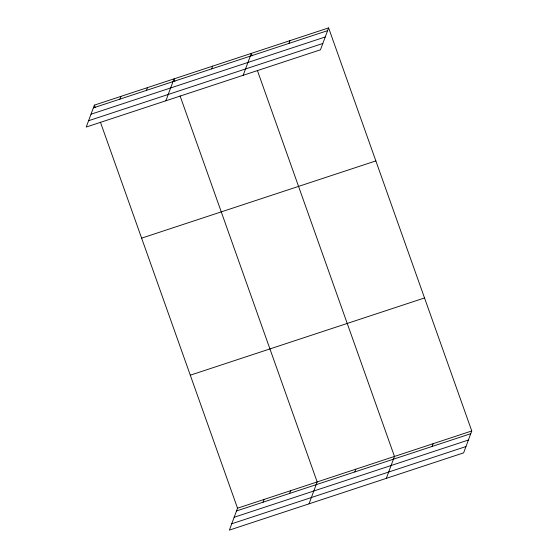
<?xml version="1.0" encoding="UTF-8"?>
<svg xmlns="http://www.w3.org/2000/svg" width="558" height="558" viewBox="0 0 558 558"><rect width="100%" height="100%" fill="white"/><g stroke="black" fill="none" stroke-linecap="round" stroke-linejoin="round"><path stroke-width="0.84" d="M94.379 105.134L86.232 127.043L320.466 49.808L328.613 27.9L94.379 105.134L95.244 107.568M119.9 99.136L120.926 96.381M146.447 90.382L147.472 87.627M165.872 100.782L174.019 78.873L174.884 81.308M211.642 68.885L212.668 66.13M243.169 75.295L251.316 53.387L252.181 55.821M288.939 43.398L289.965 40.643M100.426 122.167L237.534 508.192L229.387 530.1L463.621 452.866L471.768 430.957L328.613 27.9M263.055 502.193L264.08 499.445M289.602 493.439L290.627 490.691M309.027 503.839L317.174 481.938L180.067 95.906M354.797 471.942L355.823 469.194M386.324 478.352L394.471 456.444L257.364 70.42M432.094 446.456L433.12 443.701M93.353 107.889L327.588 30.655M91.003 114.209L325.237 36.974M88.582 120.723L322.817 43.482M141.62 238.147L375.855 160.906M190.292 375.185L424.526 297.951M237.534 508.192L471.768 430.957M236.508 510.947L470.743 433.712M234.158 517.266L468.392 440.032M231.737 523.781L465.972 446.546"/></g></svg>
